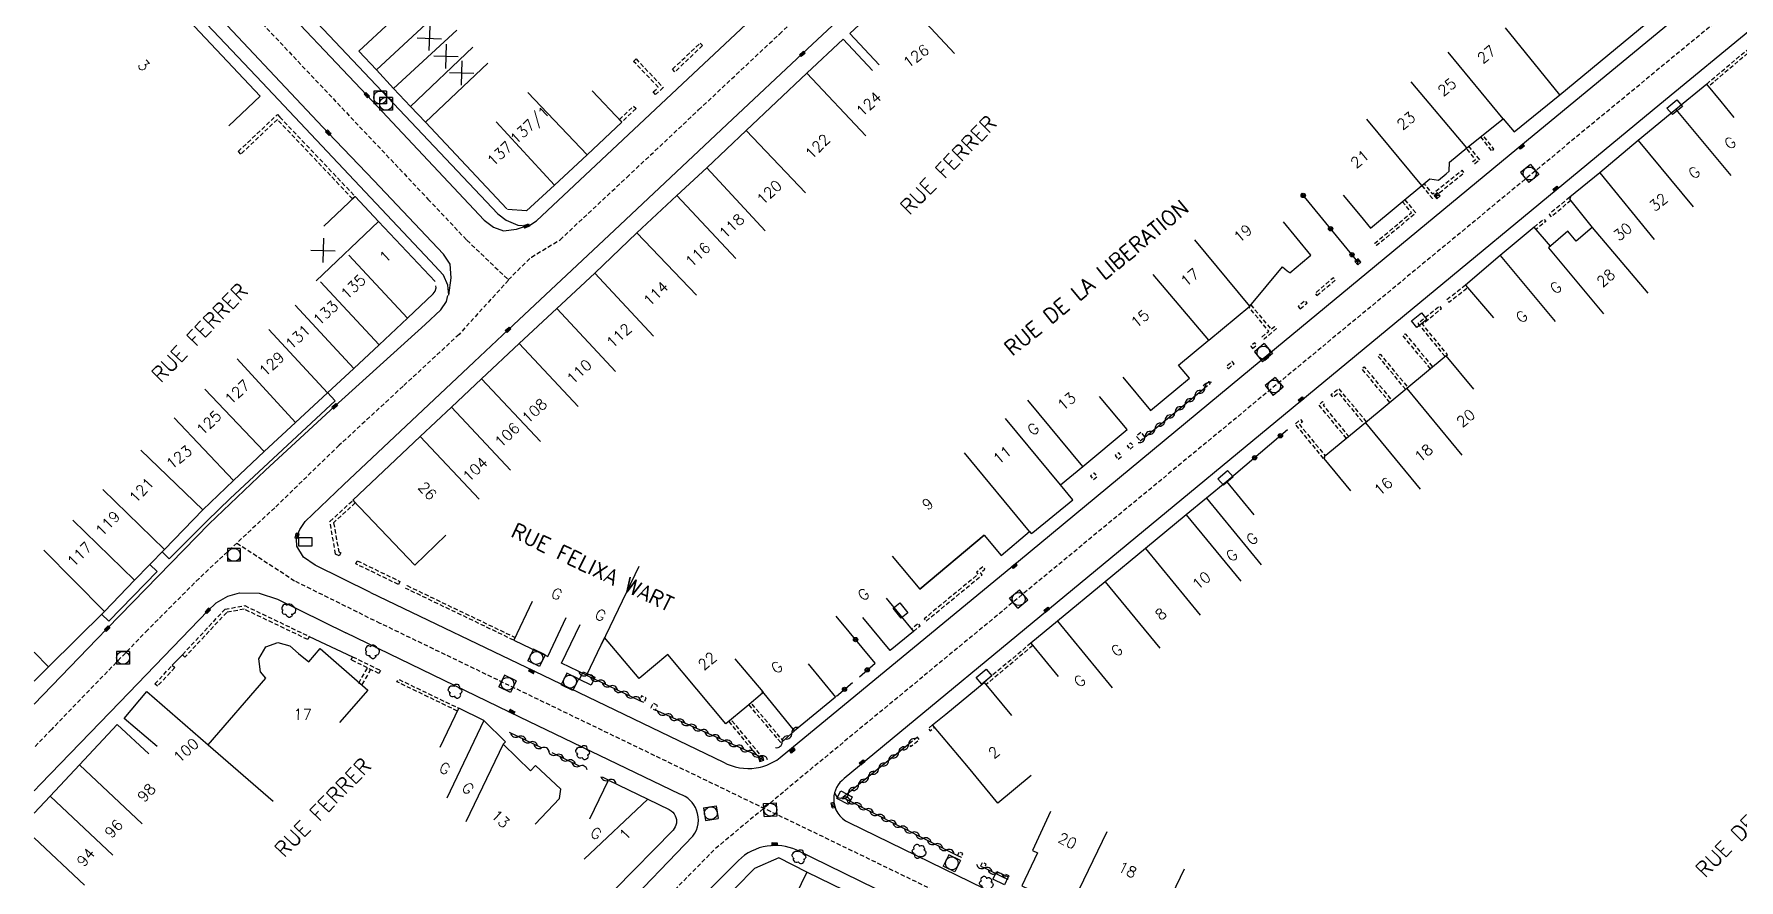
# Model space of a CAD drawing. Header units: millimetres. Extents: x 139000 to 140001, y 128999 to 130000.
# Drawn here: x 139000 to 139198.1, y 129250 to 129348.2 of the extents above; entities that cross this region are included whole.
import ezdxf
from ezdxf.enums import TextEntityAlignment as Align

# ---------------------------------------------------------------- set-up
doc = ezdxf.new("R2010")
doc.units = ezdxf.units.MM
doc.linetypes.add('DASHED', pattern=[0.75, 0.5, -0.25])
doc.layers.get('0').update_dxf_attribs({"linetype": 'CONTINUOUS'})
for name, color, linetype in [('W0001', 6, 'DASHED'), ('W0008', 7, 'CONTINUOUS'), ('W0100', 7, 'CONTINUOUS'), ('W0105', 7, 'CONTINUOUS'), ('W0112', 1, 'DASHED'), ('W0300', 7, 'CONTINUOUS'), ('W0310', 3, 'CONTINUOUS'), ('W0322', 7, 'CONTINUOUS'), ('W0330', 7, 'CONTINUOUS'), ('W0400', 7, 'CONTINUOUS'), ('W0420', 7, 'CONTINUOUS'), ('W0989', 7, 'CONTINUOUS'), ('W0991', 7, 'CONTINUOUS'), ('W1102', 7, 'CONTINUOUS'), ('W1471', 7, 'CONTINUOUS')]:
    doc.layers.add(name, color=color, linetype=linetype)
doc.styles.get("Standard").update_dxf_attribs({"font": 'romans.shx', "width": 0.85})

# ---------------------------------------------------------------- blocks, each defined once
blk = doc.blocks.new('T400')
for p, q in [((-0.15, 0.3), (0.15, 0.3)), ((-0.15, -0.25), (-0.15, 0.3)), ((-0.15, 0.15), (0.15, 0.15)), ((-0.15, 0), (0.15, 0)), ((0.15, 0.3), (0.15, -0.25)), ((-0.15, -0.15), (0.15, -0.15)), ((-0.15, -0.25), (-0.15, -0.3)), ((-0.15, -0.3), (0.15, -0.3)), ((0.15, -0.3), (0.15, -0.25))]:
    blk.add_line(p, q)
blk = doc.blocks.new('t991o')
at = {"color": 0, "linetype": 'Continuous'}
for p, q in [((-1, 1), (1, -1)), ((-1, -1), (1, 1))]:
    blk.add_line(p, q, dxfattribs=at)
blk = doc.blocks.new('T420')
for p, q in [((0.75, 0.75), (-0.75, 0.75)), ((-0.75, 0.75), (-0.75, -0.75)), ((0.75, 0.75), (0.75, -0.75)), ((0.75, -0.75), (-0.75, -0.75))]:
    blk.add_line(p, q)
blk.add_ellipse((0, 0), major_axis=(-0.53, 0.53), ratio=1, start_param=3.926991, end_param=10.210176)
blk = doc.blocks.new('T300')
for p, q in [((-0.8, 0.51), (-0.86, 0.34)), ((-0.86, 0.34), (-0.86, 0.17)), ((-0.86, 0.17), (-0.74, 0.06)), ((-0.69, 0.63), (-0.8, 0.51)), ((-0.8, -0.06), (-0.74, 0.06)), ((-0.74, 0.06), (-0.69, 0.11)), ((-0.57, 0.69), (-0.69, 0.63)), ((-0.46, 0.69), (-0.57, 0.69)), ((-0.29, 0.63), (-0.46, 0.69)), ((-0.29, 0.63), (-0.17, 0.74)), ((-0.23, 0.57), (-0.29, 0.63)), ((-0.17, 0.74), (-0.06, 0.8)), ((-0.06, 0.8), (0.06, 0.8)), ((0.06, 0.8), (0.23, 0.74)), ((0.23, 0.74), (0.34, 0.63)), ((0.34, 0.63), (0.4, 0.51)), ((0.46, 0.46), (0.34, 0.46)), ((0.4, 0.51), (0.4, 0.46)), ((0.57, 0.4), (0.46, 0.46)), ((0.57, 0.4), (0.69, 0.29)), ((0.69, 0.29), (0.74, 0.17)), ((0.74, 0.06), (0.69, -0.17)), ((0.74, 0.17), (0.74, 0.06)), ((-0.8, -0.17), (-0.8, -0.06)), ((-0.8, -0.23), (-0.8, -0.17)), ((-0.74, -0.34), (-0.8, -0.23)), ((-0.69, -0.4), (-0.74, -0.34)), ((-0.51, -0.46), (-0.69, -0.4)), ((-0.4, -0.46), (-0.51, -0.46)), ((-0.4, -0.46), (-0.34, -0.46)), ((-0.34, -0.46), (-0.34, -0.4)), ((-0.34, -0.51), (-0.34, -0.46)), ((-0.29, -0.63), (-0.34, -0.51)), ((-0.17, -0.74), (-0.29, -0.63)), ((-0.06, -0.8), (-0.17, -0.74)), ((0.06, -0.8), (-0.06, -0.8)), ((0.17, -0.74), (0.06, -0.8)), ((0.23, -0.69), (0.17, -0.74)), ((0.29, -0.46), (0.23, -0.46)), ((0.29, -0.63), (0.23, -0.69)), ((0.46, -0.4), (0.29, -0.46)), ((0.34, -0.51), (0.29, -0.63)), ((0.34, -0.51), (0.34, -0.46)), ((0.57, -0.34), (0.46, -0.4)), ((0.63, -0.29), (0.57, -0.34)), ((0.69, -0.17), (0.63, -0.29))]:
    blk.add_line(p, q)
blk = doc.blocks.new('T1471')
at = {"color": 0, "linetype": 'Continuous', "flags": 128}
blk.add_lwpolyline([(-0.75, -0.5), (-0.75, 0.5), (0.75, 0.5), (0.75, -0.5), (-0.75, -0.5)], dxfattribs=at)
blk = doc.blocks.new('t330o')
at = {"color": 0, "linetype": 'Continuous'}
for p, q in [((0.25, -0.25), (-0.25, 0.25)), ((-0.25, -0.25), (0.25, 0.25)), ((-0.25, 0.25), (-0.25, -0.25)), ((0.25, 0.25), (-0.25, 0.25)), ((0.25, -0.25), (0.25, 0.25)), ((-0.25, -0.25), (0.25, -0.25)), ((-0.25, -0.25), (-0.25, -0.25))]:
    blk.add_line(p, q, dxfattribs=at)
blk = doc.blocks.new('t310o')
at = {"color": 0, "linetype": 'Continuous'}
for centre, start, end in [((-0.5, 0.38), 216.8699, 323.1304), ((0.5, -0.37), 36.8699, 143.1303)]:
    blk.add_arc(centre, 0.625, start, end, dxfattribs=at)
blk = doc.blocks.new('t322o')
at = {"color": 0, "linetype": 'Continuous'}
for radius in [0.25, 0.15]:
    blk.add_circle((0, 0), radius, dxfattribs=at)

msp = doc.modelspace()

# ---------------------------------------------------------------- linework, layer by layer
at = {"layer": 'W0001'}
msp.add_line((139055.1, 129319.61), (139055.09, 129319.66), dxfattribs=at)
at = {"layer": 'W0001', "flags": 128}
for points in [[(139298.2, 129434.4), (139210.85, 129362.56), (139197.47, 129351.33), (139090.41, 129262.98), (139079.18, 129253.65), (139069.83, 129244.16)], [(139258.11, 129157.04), (139247.91, 129169.11), (139233.6, 129183.42), (139192.75, 129205.74), (139173.23, 129215.45), (139096.94, 129252.44), (139040.22, 129279.77)]]:
    msp.add_lwpolyline(points, dxfattribs=at)
at = {"layer": 'W0001'}
for points in [[(139000, 129377.47), (139002.26, 129375.07), (139012.12, 129364.63), (139024.47, 129351.56), (139034.73, 129340.69), (139045.76, 129329.03), (139050.28, 129324.24), (139055.09, 129319.66), (139057.77, 129322.29), (139061.1, 129324.29), (139068.85, 129331.54), (139077.2, 129339.37), (139086.59, 129348.18), (139095.79, 129356.8), (139104.8, 129365.23), (139114.36, 129374.2), (139121.9, 129381.28)], [(139055.1, 129319.61), (139049.37, 129313.32), (139042.86, 129307.29), (139035.44, 129300.44), (139027.95, 129293.19), (139019.16, 129284.99), (139013.21, 129279.02), (139002.02, 129267.46), (139000, 129265.37)], [(139023.56, 129289.09), (139030.35, 129284.66), (139037.71, 129281.02), (139040.22, 129279.77)]]:
    msp.add_lwpolyline(points, dxfattribs=at)
at = {"layer": 'W0008', "flags": 128}
for points in [[(139039.09, 129283.36), (139059.09, 129273.77), (139080.09, 129263.66, 0.164816), (139083.89, 129262.99, 0.085827), (139085.84, 129263.64, 0.049168), (139086.68, 129264.21), (139114.36, 129287), (139140.32, 129308.47), (139173.4, 129335.77), (139194.95, 129353.57, 0.2034), (139195.86, 129355.65, 0.19234), (139194.98, 129357.87), (139150.27, 129395.9)], [(139067.97, 129246.18), (139076.54, 129255.06, 0.25762), (139076.97, 129258.08, 0.226005), (139075, 129259.95), (139056.44, 129268.89), (139036.23, 129278.65)], [(139114.17, 129217.68), (139127.2, 129231.68, 0.189684), (139127.18, 129233.76, 0.191332), (139125.72, 129235.28), (139088.54, 129253.46, 0.142434), (139085.17, 129253.91, 0.157451), (139081.82, 129252.24), (139071.7, 129242.15)]]:
    msp.add_lwpolyline(points, format="xyb", dxfattribs=at)
at = {"layer": 'W0008'}
for points in [[(139000, 129384.4), (139006.72, 129377.23), (139022.66, 129360.32), (139041.09, 129340.82), (139053.88, 129327.32), (139054.83, 129326.57), (139056.2, 129325.99), (139057.23, 129325.93)], [(139057.36, 129325.84), (139058.37, 129326.51), (139075.95, 129342.99), (139089.46, 129355.68), (139101.13, 129366.59), (139119.47, 129383.8)], [(139000, 129382), (139005.74, 129375.89), (139015.39, 129365.7), (139026.69, 129353.73), (139038.65, 129341.08), (139052.3, 129326.58), (139053.37, 129325.78), (139054.54, 129325.34), (139056.05, 129325.51), (139057.22, 129325.91), (139057.24, 129325.92)], [(139039.09, 129283.36), (139032.66, 129286.52), (139031.28, 129287.47), (139030.53, 129288.72), (139030.48, 129289.54), (139030.55, 129289.93), (139030.89, 129290.68), (139031.51, 129291.6), (139035.95, 129295.85), (139051.12, 129310.11), (139055.06, 129313.85), (139067.43, 129325.42), (139081.15, 129338.28), (139089.25, 129345.87), (139100.36, 129356.29), (139110.79, 129366.05), (139122.72, 129377.25), (139124.42, 129378.83)], [(139048.17, 129317.85), (139048.46, 129319.88), (139048.32, 129321.46), (139047.58, 129322.64), (139039.46, 129331.18), (139034.18, 129336.73), (139018.71, 129353.14), (139011.68, 129360.56), (139000, 129372.96)], [(139048.17, 129317.85), (139048.07, 129319.04), (139047.58, 129320.17), (139046, 129321.86), (139026.48, 129342.54), (139002.96, 129367.41), (139000, 129370.55)], [(139000, 129270.4), (139007.27, 129277.93), (139008.49, 129279.16), (139020.32, 129291.31), (139026.83, 129297.52), (139034.92, 129304.97), (139045.43, 129314.48), (139047.26, 129316.17), (139047.91, 129317.15), (139048.05, 129317.82)], [(139000, 129260.34), (139000.73, 129261.09), (139009.95, 129270.62), (139020.18, 129281.23), (139021.14, 129282.14), (139022.52, 129282.93), (139023.87, 129283.33), (139026.16, 129283.29), (139028.26, 129282.56), (139036.23, 129278.65)]]:
    msp.add_lwpolyline(points, dxfattribs=at)
at = {"layer": 'W0008', "flags": 128}
msp.add_lwpolyline([(139245.07, 129312.28, 0.160283), (139244.73, 129315, 0.093786), (139243.66, 129316.53), (139204.77, 129349.51, 0.230856), (139201.21, 129349.85, 0.087789), (139199.98, 129349.12), (139188.86, 129339.99), (139150.71, 129308.5), (139094.13, 129261.75, 0.236624), (139092.9, 129259.4, 0.303452), (139094.66, 129256.64), (139136.99, 129236.02), (139179.52, 129215.54, 0.162266), (139182.28, 129215.08, 0.153294), (139184.65, 129216.26), (139250.49, 129284.11, 0.155903), (139251.66, 129286.15, 0.237895), (139250.59, 129289.72), (139248.57, 129292, -0.165984), (139244.16, 129303.56, -0.069406), (139244.74, 129310.6), (139245, 129311.95, 0.01858)], format="xyb", close=True, dxfattribs=at)
at = {"layer": 'W0100'}
for p, q in [((139010.47, 129268.72), (139013.11, 129271.85)), ((139013.11, 129271.85), (139020.22, 129265.68)), ((139014.28, 129265.49), (139010.47, 129268.72))]:
    msp.add_line(p, q, dxfattribs=at)
at = {"layer": 'W0100', "flags": 128}
for points in [[(139152.07, 129329.48), (139154.04, 129327.1), (139155.27, 129325.63), (139161.69, 129331), (139162.15, 129331.37), (139163.16, 129331.23), (139164.03, 129331.96), (139164.4, 129332.27), (139164.43, 129333.3), (139166.44, 129334.98), (139170.67, 129338.34), (139171.93, 129336.84), (139177.24, 129341.12), (139192.86, 129354.04, 0.253825), (139193.42, 129355.92, 0.165704), (139192.74, 129357.07), (139182.76, 129365.55), (139177.95, 129369.7), (139172.97, 129373.96), (139167.88, 129378.3), (139162.9, 129382.54), (139157.76, 129386.85), (139151.52, 129392.15), (139149.19, 129394.12)], [(139064.55, 129257.09), (139066.74, 129261.58), (139071.31, 129259.36), (139073.77, 129258.15, -0.173965), (139074.49, 129257.43, -0.305939), (139074.23, 129255.77), (139067.47, 129248.89)]]:
    msp.add_lwpolyline(points, format="xyb", dxfattribs=at)
at = {"layer": 'W0100'}
for points in [[(139098.18, 129344.59), (139094.77, 129348.24), (139100.12, 129353.24), (139104.64, 129357.52), (139109.04, 129361.62), (139113.44, 129365.74), (139117.84, 129369.84), (139122.21, 129373.94), (139126.61, 129378.05), (139133.26, 129384.36), (139136.7, 129380.73)], [(139006.72, 129354.46), (139010.36, 129357.88), (139026.27, 129340.96), (139022.63, 129337.53)], [(139041.41, 129349.6), (139037.74, 129346.2), (139039.78, 129344.01), (139041.77, 129341.85), (139043.72, 129339.78), (139045.46, 129337.94), (139054.92, 129327.9)], [(139047.84, 129289.99), (139044.22, 129286.54), (139037.04, 129294.07), (139044.86, 129301.45), (139048.5, 129304.86), (139051.99, 129308.15), (139056.36, 129312.24), (139060.74, 129316.32), (139065.16, 129320.43), (139070.03, 129325.09), (139074.68, 129329.43), (139078.14, 129332.65), (139082.72, 129336.99), (139089.78, 129343.63), (139093.99, 129347.57), (139097.41, 129343.93)], [(139064.82, 129341.59), (139068.27, 129337.96), (139064.27, 129334.16), (139060.46, 129330.64), (139057.19, 129327.64), (139055.01, 129327.82)], [(139064.82, 129341.59), (139068.27, 129337.96), (139064.27, 129334.16), (139060.46, 129330.64), (139057.19, 129327.64), (139055.01, 129327.82)], [(139033.66, 129325.89), (139037.29, 129329.32), (139040.03, 129326.41), (139046.59, 129319.47)], [(139000, 129273.06), (139001.68, 129274.73), (139008.17, 129281.16), (139011.68, 129284.78), (139015.15, 129288.34), (139019.59, 129292.95), (139023.18, 129296.36), (139026.72, 129299.73), (139030.37, 129303.1), (139034.09, 129306.54), (139037.14, 129309.37), (139040.07, 129312.1), (139043.39, 129315.2), (139046.35, 129318.02), (139046.6, 129318.33), (139046.71, 129318.7), (139046.69, 129318.97)], [(139020.22, 129265.68), (139026.91, 129273.4), (139026.31, 129274.14), (139026.1, 129275.64), (139026.93, 129277.04), (139028.3, 129277.55), (139029.7, 129277.15), (139030.71, 129276.28), (139031.91, 129275.29), (139033.23, 129276.84), (139038.76, 129272.02), (139035.47, 129268.25)], [(139000, 129257.74), (139001.86, 129259.71), (139005.28, 129263.35), (139009.66, 129268.04), (139013.32, 129264.62)]]:
    msp.add_lwpolyline(points, dxfattribs=at)
at = {"layer": 'W0100', "flags": 128}
for points in [[(139197.5, 129338.51), (139196, 129340.36), (139194.32, 129342.37), (139190.72, 129339.44), (139186.36, 129335.81), (139181.89, 129332.08), (139178.41, 129329.24), (139178.5, 129329.13), (139178.36, 129329.02), (139181.01, 129325.72), (139179.16, 129324.15), (139178.19, 129325.28), (139175.93, 129323.37)], [(139126.5, 129308.33), (139129.69, 129304.48), (139132.64, 129306.93), (139134.22, 129308.24), (139132.95, 129309.75), (139136.36, 129312.56), (139136.46, 129312.64), (139141.23, 129316.58), (139145.04, 129321.14), (139145.58, 129320.7), (139145.81, 129320.52), (139145.87, 129320.45), (139148.08, 129322.3), (139148.33, 129322.5), (139145.16, 129326.37)], [(139176.16, 129323.56), (139174.27, 129325.78), (139170.33, 129322.49), (139166.3, 129319.02), (139169.56, 129315.23)], [(139167.26, 129306.97), (139164.06, 129310.82), (139159.49, 129307.02), (139154.66, 129303.04), (139149.86, 129299.09), (139149.93, 129299), (139149.82, 129298.91), (139152.93, 129295.14)], [(139110.37, 129290), (139102.89, 129283.73), (139110.37, 129290), (139112.34, 129287.66), (139115.65, 129290.44), (139115.85, 129290.2), (139116.04, 129290.33), (139120.67, 129294.12), (139119.25, 129295.85), (139121.83, 129297.98), (139126.98, 129302.28), (139123.78, 129306.12)], [(139141.73, 129292.37), (139138.57, 129296.24), (139136.2, 129294.3), (139133.85, 129292.37), (139129.1, 129288.44), (139124.42, 129284.59), (139118.89, 129280.01), (139115.81, 129277.47), (139118.99, 129273.61)], [(139099.68, 129287.56), (139102.89, 129283.73)], [(139057.88, 129282.32), (139055.73, 129277.81), (139059.67, 129275.92), (139061.83, 129280.43)], [(139098.99, 129282.69), (139102.16, 129278.83), (139099.45, 129276.6), (139096.28, 129280.46)], [(139081.42, 129275.64), (139084.65, 129271.82), (139084.54, 129271.73), (139084.61, 129271.65), (139082.8, 129270.12), (139080.38, 129268.09), (139073.62, 129276.15), (139070.29, 129273.35), (139066.28, 129278.11), (139064.18, 129273.74), (139061.28, 129275.13), (139063.45, 129279.64)], [(139089.93, 129275.06), (139093.1, 129271.19), (139088.35, 129267.31), (139084.65, 129271.82)], [(139115.82, 129262.09), (139111.96, 129258.91), (139108.57, 129263.03), (139104.38, 129267.98), (139105.91, 129269.23), (139110.36, 129272.92), (139113.55, 129269.07)], [(139047.18, 129265.4), (139049.34, 129269.91)], [(139054.48, 129265.74), (139054.75, 129266.02), (139052.26, 129268.51), (139049.34, 129269.91)], [(139057.68, 129262.65), (139054.48, 129265.74)], [(139061.04, 129259.45), (139061.19, 129260.52), (139058.27, 129263.28), (139057.68, 129262.65)], [(139061.19, 129260.52), (139058.27, 129263.28)], [(139061.04, 129259.45), (139058.21, 129256.45)], [(139118.09, 129257.94), (139115.98, 129253.4), (139116.58, 129253.12), (139114.74, 129249.31), (139120.33, 129246.61), (139129.33, 129242.25), (139133.1, 129240.46)], [(139111.73, 129234.71), (139113.89, 129239.22), (139110.7, 129240.74), (139106.68, 129242.67), (139103.89, 129244.03), (139101.1, 129245.37), (139098.3, 129246.74), (139095.51, 129248.1), (139092.71, 129249.46), (139089.79, 129250.89), (139086.52, 129252.53), (139083.69, 129251.31), (139081.5, 129249.07), (139077.16, 129244.59), (139073.18, 129240.44)]]:
    msp.add_lwpolyline(points, dxfattribs=at)
at = {"layer": 'W0105'}
for p, q in [((139034.1, 129306.56), (139034.99, 129305.6)), ((139014.89, 129288.07), (139015.7, 129287.27)), ((139013.44, 129286.59), (139014.28, 129285.78)), ((139008.67, 129280.01), (139014.28, 129285.78)), ((139007.83, 129280.82), (139008.67, 129280.01)), ((139031.96, 129278.24), (139036.99, 129275.89)), ((139016.04, 129274.9), (139017.24, 129276.13))]:
    msp.add_line(p, q, dxfattribs=at)
msp.add_lwpolyline([(139015.7, 129287.27), (139020.1, 129291.68), (139022.77, 129294.28), (139034.99, 129305.6)], dxfattribs=at)
at = {"layer": 'W0112'}
for p, q in [((139077.66, 129346.85), (139074.45, 129343.8)), ((139072.52, 129342), (139069.64, 129345.01)), ((139074.45, 129343.8), (139074.17, 129344.1)), ((139071.93, 129341.46), (139072.52, 129342)), ((139028.26, 129338.26), (139023.99, 129334.23)), ((139028.54, 129338.55), (139037.29, 129329.33)), ((139068.27, 129337.97), (139068, 129338.26)), ((139069.93, 129339.52), (139068.27, 129337.97)), ((139023.71, 129334.54), (139023.99, 129334.23)), ((139034.37, 129291.59), (139037.04, 129294.07)), ((139037.38, 129286.68), (139037.55, 129287.04)), ((139042.32, 129284.28), (139037.38, 129286.68)), ((139024.47, 129281.83), (139031.96, 129278.25)), ((139014.04, 129272.74), (139016.05, 129274.91)), ((139016.05, 129274.91), (139016.34, 129274.64)), ((139036.99, 129275.9), (139040.24, 129274.3)), ((139037.71, 129272.84), (139038.74, 129274.59)), ((139039.1, 129274.41), (139038.06, 129272.63)), ((139040.24, 129274.3), (139040.06, 129273.94)), ((139038.06, 129272.63), (139037.71, 129272.84))]:
    msp.add_line(p, q, dxfattribs=at)
at = {"layer": 'W0112', "flags": 128}
for points in [[(139194.32, 129342.37), (139196.03, 129343.84), (139200.99, 129347.97), (139203.8, 129347.89), (139212.22, 129340.74), (139211.99, 129340.48), (139203.67, 129347.54), (139201.11, 129347.62), (139196.26, 129343.58), (139194.55, 129342.1)], [(139168.02, 129336.24), (139169.31, 129334.61), (139169.58, 129334.83), (139168.29, 129336.46)], [(139166.66, 129335.16), (139167.92, 129333.57), (139167.36, 129333.12), (139167.14, 129333.39), (139167.44, 129333.63), (139166.39, 129334.94)], [(139161.21, 129330.6), (139162.46, 129329.09), (139162.94, 129329.51), (139166.14, 129332.08), (139165.92, 129332.36), (139162.72, 129329.78), (139162.5, 129329.59), (139161.48, 129330.82)], [(139159.23, 129328.95), (139160.52, 129327.4), (139155.97, 129323.62), (139155.75, 129323.89), (139160.02, 129327.45), (139158.96, 129328.72)], [(139178.41, 129329.24), (139176, 129327.24), (139176.23, 129326.97), (139178.5, 129328.86)], [(139174.27, 129325.78), (139175.4, 129326.69), (139175.62, 129326.42), (139174.5, 129325.51)], [(139166.3, 129319.02), (139164.14, 129317.32), (139164.36, 129317.05), (139166.53, 129318.75)], [(139141.36, 129316.75), (139143.71, 129313.91), (139144.1, 129314.24), (139144.33, 129313.98), (139142.9, 129312.76), (139142.67, 129313.02), (139143.44, 129313.68), (139141.12, 129316.49)], [(139164.06, 129310.82), (139164.22, 129310.95), (139161.27, 129314.51), (139163.52, 129316.33), (139163.3, 129316.6), (139160.77, 129314.56), (139163.95, 129310.72)], [(139162.24, 129309.3), (139159.04, 129313.16), (139159.3, 129313.37), (139162.5, 129309.52)], [(139159.35, 129306.91), (139156.13, 129310.81), (139156.4, 129311.03), (139159.61, 129307.12)], [(139157.51, 129305.39), (139154.27, 129309.33), (139154.53, 129309.54), (139157.77, 129305.61)], [(139154.79, 129303.15), (139151.6, 129307.02), (139150.66, 129306.28), (139150.88, 129306.01), (139151.55, 129306.53), (139154.52, 129302.93)], [(139152.47, 129301.24), (139149.25, 129305.14), (139149.7, 129305.53), (139149.93, 129305.27), (139149.74, 129305.1), (139152.74, 129301.46)], [(139149.81, 129298.9), (139146.51, 129302.91), (139147.12, 129303.43), (139147.34, 129303.17), (139147, 129302.87), (139150.01, 129299.21)], [(139055.73, 129277.81), (139043.19, 129283.83), (139043.34, 129284.15), (139055.88, 129278.13)], [(139102.16, 129278.83), (139102.94, 129279.49), (139102.72, 129279.76), (139101.94, 129279.1)], [(139115.81, 129277.47), (139110.36, 129272.92)], [(139116.03, 129277.2), (139110.58, 129272.65)], [(139049.19, 129269.59), (139042.16, 129272.98), (139042.32, 129273.29), (139049.34, 129269.91)], [(139083.02, 129270.31), (139086.77, 129265.89), (139087.04, 129266.12), (139083.29, 129270.53)], [(139080.7, 129268.36), (139084.17, 129264.22), (139084.44, 129264.44), (139080.97, 129268.59)], [(139104.38, 129267.98), (139103.88, 129267.56), (139104.1, 129267.29), (139104.6, 129267.71)]]:
    msp.add_lwpolyline(points, dxfattribs=at)
at = {"layer": 'W0112'}
for points in [[(139074.17, 129344.1), (139077.39, 129347.14), (139077.66, 129346.85)], [(139069.64, 129345.01), (139069.93, 129345.29), (139073.09, 129341.98)], [(139073.09, 129341.98), (139072.2, 129341.16), (139071.93, 129341.46)], [(139068, 129338.26), (139069.65, 129339.81), (139069.93, 129339.52)], [(139023.71, 129334.54), (139028.27, 129338.84), (139028.54, 129338.55)], [(139037.29, 129329.33), (139037, 129329.05), (139028.26, 129338.26)], [(139037.04, 129294.07), (139037.31, 129293.77), (139034.8, 129291.44), (139035.39, 129288.08)], [(139035.44, 129287.61), (139035.03, 129287.82), (139034.37, 129291.59)], [(139035.39, 129288.08), (139035.62, 129287.97), (139035.44, 129287.61)], [(139037.55, 129287.04), (139042.49, 129284.64), (139042.32, 129284.28)], [(139017.24, 129276.13), (139022.18, 129281.41), (139024.47, 129281.83)], [(139022.38, 129281.04), (139017.53, 129275.86), (139017.24, 129276.13)], [(139031.96, 129278.25), (139031.79, 129277.89), (139024.41, 129281.41), (139022.38, 129281.04)], [(139016.34, 129274.64), (139014.33, 129272.47), (139014.04, 129272.74)], [(139040.06, 129273.94), (139036.82, 129275.54), (139036.99, 129275.9)]]:
    msp.add_lwpolyline(points, dxfattribs=at)
at = {"layer": 'W0112', "flags": 128}
for points in [[(139149.04, 129317.83), (139151.17, 129319.61), (139150.95, 129319.88), (139148.82, 129318.1)], [(139147.1, 129316.29), (139147.89, 129316.94), (139147.67, 129317.21), (139146.87, 129316.56)], [(139141.55, 129311.68), (139142.02, 129312.05), (139141.81, 129312.32), (139141.34, 129311.95)], [(139138.75, 129309.33), (139139.41, 129309.91), (139139.18, 129310.17), (139138.52, 129309.59)], [(139135.82, 129307.4), (139136.42, 129307.86), (139136.64, 129307.59), (139136.03, 129307.12)], [(139128.5, 129300.95), (139129.06, 129301.4), (139128.61, 129301.97), (139128.04, 129301.51)], [(139127.32, 129299.98), (139127.73, 129300.33), (139127.38, 129300.74), (139126.97, 129300.39)], [(139125.94, 129298.82), (139126.36, 129299.16), (139126.02, 129299.58), (139125.6, 129299.24)], [(139123.07, 129296.46), (139123.51, 129296.8), (139123.17, 129297.24), (139122.73, 129296.9)], [(139103.65, 129280.04), (139110.14, 129285.4), (139109.96, 129285.64), (139110.47, 129286.07), (139110.24, 129286.34), (139109.49, 129285.7), (139109.66, 129285.46), (139103.42, 129280.31)], [(139070.34, 129270.83), (139070.87, 129270.58), (139071.11, 129271.11), (139070.58, 129271.36)], [(139072.44, 129270.24), (139071.9, 129270.49), (139071.65, 129269.95), (139072.19, 129269.7)], [(139102.64, 129266.54), (139101.61, 129265.74), (139101.82, 129265.46), (139102.85, 129266.27)], [(139107.28, 129252.81), (139107.72, 129252.62), (139107.91, 129253.06), (139107.48, 129253.25)], [(139109.96, 129251.58), (139110.4, 129251.37), (139110.61, 129251.81), (139110.17, 129252.02)], [(139112.74, 129250.24), (139113.12, 129250.08), (139113.28, 129250.46), (139112.9, 129250.62)]]:
    msp.add_lwpolyline(points, close=True, dxfattribs=at)
at = {"layer": 'W0310', "flags": 128}
for points in [[(139129.06, 129301.4), (139136.03, 129307.12)], [(139064.18, 129273.74), (139070.34, 129270.83)], [(139084.31, 129264.33), (139072.19, 129269.7)], [(139058.96, 129265.31), (139055.24, 129267.11)], [(139086.9, 129266.01), (139088.35, 129267.31)], [(139063.36, 129263.2), (139060.19, 129264.74)], [(139101.61, 129265.74), (139093.95, 129259.55)], [(139066.74, 129261.58), (139066.03, 129261.91)], [(139093.95, 129259.55), (139107.28, 129252.81)], [(139110.4, 129251.37), (139112.74, 129250.24)]]:
    msp.add_lwpolyline(points, dxfattribs=at)
at = {"layer": 'W0322', "flags": 128}
for points in [[(139153.8, 129321.73), (139147.23, 129329.7)], [(139145.6, 129302.25), (139138.57, 129296.24)], [(139097.7, 129275.16), (139093.18, 129280.6)], [(139095.88, 129273.58), (139097.7, 129275.16)], [(139093.23, 129271.32), (139095.06, 129272.9)]]:
    msp.add_lwpolyline(points, dxfattribs=at)
at = {"layer": 'W1102'}
for p, q in [((139100.12, 129353.24), (139106.94, 129345.93)), ((139039.78, 129344.01), (139047.11, 129350.81)), ((139041.77, 129341.85), (139049.13, 129348.62)), ((139043.72, 129339.78), (139050.99, 129346.64)), ((139045.46, 129337.94), (139052.73, 129344.81)), ((139089.78, 129343.63), (139096.63, 129336.35)), ((139064.27, 129334.16), (139057.37, 129341.4)), ((139060.46, 129330.64), (139053.68, 129337.99)), ((139082.72, 129336.99), (139089.6, 129329.73)), ((139078.14, 129332.65), (139084.95, 129325.33)), ((139074.68, 129329.43), (139081.51, 129322.12)), ((139040.03, 129326.41), (139032.76, 129319.55)), ((139070.03, 129325.09), (139076.94, 129317.86)), ((139043.39, 129315.2), (139036.57, 129322.51)), ((139065.16, 129320.43), (139071.97, 129313.1)), ((139040.07, 129312.1), (139033.27, 129319.43)), ((139037.14, 129309.37), (139030.33, 129316.7)), ((139060.74, 129316.32), (139067.56, 129309.01)), ((139034.09, 129306.54), (139027.28, 129313.87)), ((139056.36, 129312.24), (139063.19, 129304.93)), ((139030.37, 129303.1), (139023.6, 129310.46)), ((139051.99, 129308.15), (139058.85, 129300.88)), ((139026.72, 129299.73), (139019.82, 129306.97)), ((139048.5, 129304.86), (139055.34, 129297.57)), ((139023.18, 129296.36), (139016.29, 129303.61)), ((139044.86, 129301.45), (139051.72, 129294.18)), ((139019.59, 129292.95), (139012.39, 129299.89)), ((139015.15, 129288.34), (139007.99, 129295.32)), ((139011.68, 129284.78), (139004.5, 129291.75)), ((139008.17, 129281.16), (139001.12, 129288.26)), ((139001.68, 129274.73), (139000, 129276.42)), ((139020.22, 129265.68), (139027.78, 129259.13)), ((139005.28, 129263.35), (139012.57, 129256.5)), ((139001.86, 129259.71), (139009.14, 129252.85)), ((139000, 129254.86), (139005.86, 129249.38))]:
    msp.add_line(p, q, dxfattribs=at)
at = {"layer": 'W1102', "flags": 128}
for points in [[(139177.24, 129341.12), (139170.96, 129348.9)], [(139170.67, 129338.34), (139164.3, 129346.06)], [(139166.44, 129334.98), (139160, 129342.63)], [(139161.21, 129330.6), (139154.84, 129338.31)], [(139190.72, 129339.44), (139197.12, 129331.75)], [(139186.36, 129335.81), (139192.75, 129328.12)], [(139181.89, 129332.08), (139188.21, 129324.33)], [(139181.01, 129325.72), (139187.48, 129318.1)], [(139141.23, 129316.58), (139134.85, 129324.29)], [(139170.33, 129322.49), (139176.73, 129314.81)], [(139175.93, 129323.37), (139182.34, 129315.69)], [(139136.46, 129312.64), (139129.99, 129320.26)], [(139159.49, 129307.02), (139165.85, 129299.3)], [(139121.83, 129297.98), (139115.44, 129305.67)], [(139119.25, 129295.85), (139112.86, 129303.54)], [(139154.66, 129303.04), (139161.02, 129295.33)], [(139115.65, 129290.44), (139108.08, 129299.57)], [(139136.2, 129294.3), (139142.55, 129286.58)], [(139133.85, 129292.37), (139140.2, 129284.65)], [(139129.1, 129288.44), (139135.46, 129280.72)], [(139070.26, 129286.37), (139065.92, 129277.36)], [(139124.42, 129284.59), (139130.79, 129276.88)], [(139118.89, 129280.01), (139125.25, 129272.29)], [(139052.26, 129268.51), (139047.94, 129259.49)], [(139054.48, 129265.74), (139050.16, 129256.73)], [(139063.91, 129252.4), (139071.31, 129259.36)], [(139120.33, 129246.61), (139124.68, 129255.61)], [(139089.79, 129250.89), (139086.52, 129244.18)], [(139129.33, 129242.25), (139133.63, 129251.28)]]:
    msp.add_lwpolyline(points, dxfattribs=at)

# ---------------------------------------------------------------- block references
at = {"layer": 'W0300'}
for p in [(139029.64, 129281.25), (139039.36, 129276.46)]:
    msp.add_blockref('T300', p, dxfattribs=at)
for p, rotation in [((139048.87, 129271.97), 154.2225945122983), ((139063.69, 129264.85), 154.2884880046801), ((139088.82, 129252.75), 153.9982562948227), ((139102.85, 129253.23), 334.059656846195), ((139110.66, 129249.51), 334.059656846195)]:
    msp.add_blockref('T300', p, dxfattribs=dict(at, rotation=rotation))
at = {"layer": 'W0310'}
for p, rotation in [((139136.02, 129307.11), 39.36588606440416), ((139133.7, 129305.21), 39.36588606440416), ((139134.86, 129306.16), 39.36588606440416), ((139131.38, 129303.31), 39.36588606440416), ((139132.54, 129304.26), 39.36588606440416), ((139129.06, 129301.4), 39.36588606440416), ((139130.22, 129302.35), 39.36588606440416), ((139064.18, 129273.74), 334.6901665967455), ((139065.53, 129273.1), 334.6901665967455), ((139066.89, 129272.46), 334.6901665967455), ((139068.25, 129271.81), 334.6901665967455), ((139069.6, 129271.17), 334.6901665967455), ((139073.34, 129269.19), 156.1062603865288), ((139074.71, 129268.58), 156.1062603865288), ((139076.08, 129267.98), 156.1062603865288), ((139056.26, 129266.62), 154.2039053414303), ((139057.61, 129265.97), 154.2039053414303), ((139077.45, 129267.37), 156.1062603865288), ((139078.82, 129266.76), 156.1062603865288), ((139080.19, 129266.15), 156.1062603865288), ((139086.9, 129266.01), 41.89802217635362), ((139088.02, 129267.01), 41.89802217635362), ((139101.61, 129265.74), 218.9632150335167), ((139058.96, 129265.31), 154.2039053414303), ((139060.66, 129264.51), 154.1413932701233), ((139062.01, 129263.86), 154.1413932701233), ((139081.57, 129265.55), 156.1062603865288), ((139082.94, 129264.94), 156.1062603865288), ((139084.31, 129264.33), 156.1062603865288), ((139099.28, 129263.85), 218.9632150335167), ((139100.44, 129264.79), 218.9632150335167), ((139063.36, 129263.2), 154.1413932701233), ((139096.94, 129261.96), 218.9632150335167), ((139098.11, 129262.91), 218.9632150335167), ((139066.74, 129261.58), 154.6799837459466), ((139094.61, 129260.08), 218.9632150335167), ((139095.78, 129261.02), 218.9632150335167), ((139093.95, 129259.55), 333.2058618698713), ((139095.29, 129258.87), 333.2058618698713), ((139096.63, 129258.19), 333.2058618698713), ((139097.97, 129257.52), 333.2058618698713), ((139099.31, 129256.84), 333.2058618698713), ((139100.65, 129256.16), 333.2058618698713), ((139101.99, 129255.49), 333.2058618698713), ((139103.32, 129254.81), 333.2058618698713), ((139104.66, 129254.14), 333.2058618698713), ((139106, 129253.46), 333.2058618698713), ((139110.4, 129251.37), 334.3629321066824), ((139111.75, 129250.72), 334.3629321066824)]:
    msp.add_blockref('t310o', p, dxfattribs=dict(at, rotation=rotation))
at = {"layer": 'W0322'}
for p, rotation in [((139147.44, 129329.44), 129.5409447062911), ((139150.62, 129325.58), 129.5409447062911), ((139153.11, 129322.56), 129.5409447062911), ((139144.79, 129301.55), 220.4928515549706), ((139141.8, 129299), 220.4928515549706), ((139095.44, 129277.88), 39.34460376649462), ((139096.79, 129274.37), 41.15451019531314), ((139094.15, 129272.11), 40.88887504277412)]:
    msp.add_blockref('t322o', p, dxfattribs=dict(at, rotation=rotation))
at = {"layer": 'W0330'}
for p, rotation in [((139162.99, 129329.42), 41.5729683084158), ((139153.8, 129321.73), 40.31592474076494), ((139084.48, 129264.05), 17.05000227148891)]:
    msp.add_blockref('t330o', p, dxfattribs=dict(at, rotation=rotation))
at = {"layer": 'W0400'}
for p, rotation in [((139089.25, 129345.87), 133.1599311828613), ((139038.65, 129341.08), 223.4058227540743), ((139034.18, 129336.73), 43.553970336021), ((139172.83, 129335.11), 129.5341166880242), ((139176.76, 129330.2), 309.5557615420906), ((139057.22, 129325.91), 288.8035221100087), ((139055.06, 129313.85), 133.4716911315918), ((139143.13, 129310.59), 129.5341166880242), ((139147.17, 129305.77), 309.5648098644619), ((139034.92, 129304.97), 312.6177482607673), ((139030.55, 129289.93), 168.8502655029297), ((139113.9, 129286.43), 129.4769957403229), ((139020.18, 129281.23), 136.0235290527344), ((139117.63, 129281.35), 309.5648098644619), ((139008.49, 129279.16), 315.2543754589277), ((139057.81, 129274.21), 64.38045185117114), ((139055.5, 129269.51), 244.2225945122983), ((139088.11, 129265.02), 129.4769957403229), ((139096.17, 129263.62), 309.5648098644619), ((139092.82, 129258.67), 12.57046609454417), ((139086.01, 129254.13), 270.6108810944051)]:
    msp.add_blockref('T400', p, dxfattribs=dict(at, rotation=rotation))
at = {"layer": 'W0420'}
for p in [(139040.21, 129340.81), (139040.89, 129340.08), (139023.2, 129287.72), (139010.34, 129275.77)]:
    msp.add_blockref('T420', p, dxfattribs=at)
for p, rotation in [((139173.74, 129331.99), 39.53411668802423), ((139142.82, 129311.2), 39.53411668802423), ((139144.07, 129307.27), 39.53411668802423), ((139114.38, 129282.59), 219.5648098644619), ((139058.36, 129275.76), 334.4467487635353), ((139055, 129272.75), 334.3804518511711), ((139062.25, 129272.99), 334.2935467730149), ((139078.62, 129257.73), 99.56415468244025), ((139085.54, 129258.13), 182.9968750158407), ((139106.62, 129251.91), 334.059656846195)]:
    msp.add_blockref('T420', p, dxfattribs=dict(at, rotation=rotation))
at = {"layer": 'W0991'}
for p, rotation in [((139045.92, 129347.67), 312.6378894672596), ((139047.84, 129345.61), 313.3202037365719), ((139049.67, 129343.67), 313.4382661048837), ((139033.57, 129323.06), 313.3296205524728)]:
    msp.add_blockref('t991o', p, dxfattribs=dict(at, rotation=rotation))
at = {"layer": 'W1471'}
for p, rotation in [((139190.6, 129339.69), 219.8471399233759), ((139160.92, 129314.97), 218.900240115367), ((139138.41, 129296.66), 220.4928515552947), ((139100.66, 129281.27), 309.4307932863855), ((139110.36, 129273.57), 219.8541640459716), ((139064.24, 129273.38), 334.6901665971643), ((139094.16, 129259.53), 333.2058618700677), ((139112.29, 129250.2), 334.3629321069954)]:
    msp.add_blockref('T1471', p, dxfattribs=dict(at, rotation=rotation))
msp.add_blockref('T1471', (139031.51, 129289.24), dxfattribs=at)

# ---------------------------------------------------------------- texts
at = {"layer": 'W0989'}
for s, rotation, p in [('RUE FERRER', 45.9314, (139106.2, 129332.98)), ('RUE DE LA LIBERATION', 39.4868, (139123.4, 129319.89)), ('RUE FERRER', 45.9314, (139019.22, 129313.51)), ('RUE FELIXA WART', 334.3805, (139064.86, 129286.28)), ("RUE DE L'UNION DES METIERS", 45.6838, (139205.95, 129263.51)), ('RUE FERRER', 45.9314, (139033.53, 129258.4))]:
    msp.add_text(s, height=1.75, rotation=rotation, dxfattribs=at).set_placement(p, align=Align.MIDDLE)
at = {"layer": 'W0991'}
for s, rotation, p in [('126', 36.78, (139102.46, 129345.62)), ('27', 39.5305, (139168.73, 129345.82)), ('3', 313.2223, (139012.75, 129344.55)), ('25', 39.5305, (139164.14, 129342.03)), ('137/1', 42.6815, (139057.62, 129337.54)), ('124', 43.1692, (139096.96, 129340.06)), ('23', 39.5305, (139159.39, 129338.11)), ('137', 42.5959, (139054.09, 129334.29)), ('122', 44.9043, (139091.02, 129335.14)), ('G', 39.5374, (139197.04, 129335.53)), ('21', 39.5305, (139154.01, 129333.67)), ('G', 39.5374, (139192.87, 129332.09)), ('120', 43.4382, (139085.41, 129329.8)), ('32', 39.5374, (139188.71, 129328.66)), ('118', 42.927, (139081.04, 129325.9)), ('19', 39.6464, (139140.43, 129325.04)), ('30', 39.5374, (139184.56, 129325.24)), ('116', 43.0501, (139077.11, 129322.59)), ('1', 43.6442, (139040.78, 129322.36)), ('135', 43.0052, (139037.07, 129318.84)), ('17', 39.6464, (139134.26, 129319.93)), ('28', 40.5322, (139182.6, 129319.86)), ('114', 43.7713, (139072.22, 129318.05)), ('G', 40.3079, (139176.79, 129318.74)), ('133', 42.8708, (139033.87, 129315.81)), ('15', 39.6464, (139128.48, 129315.14)), ('G', 40.3079, (139172.83, 129315.38)), ('131', 42.8702, (139030.63, 129313.02)), ('112', 42.872, (139067.94, 129313.17)), ('129', 42.8913, (139027.6, 129309.88)), ('110', 42.9932, (139063.33, 129308.99)), ('127', 42.6099, (139023.6, 129306.62)), ('13', 39.7603, (139119.95, 129305.53)), ('125', 43.5791, (139020.29, 129303.06)), ('108', 43.0495, (139058.12, 129304.45)), ('20', 39.6857, (139166.32, 129303.6)), ('106', 43.288, (139054.95, 129301.65)), ('G', 39.6464, (139116.08, 129302.31)), ('123', 38.0328, (139016.83, 129299.06)), ('11', 39.6464, (139112.48, 129299.32)), ('18', 39.4772, (139161.43, 129299.55)), ('104', 43.1679, (139051.24, 129297.65)), ('121', 46.0767, (139012.47, 129295.23)), ('26', 313.6659, (139045.7, 129295.14)), ('16', 39.5053, (139156.74, 129295.69)), ('9', 39.6464, (139103.81, 129293.64)), ('119', 45.6998, (139008.55, 129291.37)), ('G', 39.3255, (139141.5, 129289.59)), ('117', 44.7092, (139005.28, 129287.79)), ('G', 39.4105, (139139.15, 129287.67)), ('10', 39.5994, (139135.61, 129284.74)), ('G', 334.4467, (139060.72, 129283.18)), ('G', 39.4308, (139096.36, 129283.12)), ('G', 334.0084, (139065.8, 129280.73)), ('8', 39.4829, (139130.9, 129280.85)), ('22', 40.1104, (139078.2, 129275.4)), ('G', 39.6076, (139125.79, 129276.63)), ('G', 39.314, (139086.29, 129274.67)), ('G', 39.5068, (139121.48, 129273.08)), ('17', 358.7768, (139031.19, 129269.2)), ('100', 41.6432, (139017.65, 129265.02)), ('2', 39.6659, (139111.51, 129264.8)), ('G', 334.3764, (139047.7, 129262.93)), ('98', 46.9232, (139013.06, 129260.11)), ('G', 316.6242, (139050.41, 129260.62)), ('96', 46.7704, (139009.26, 129255.94)), ('13', 316.6242, (139054.18, 129257.07)), ('G', 334.0878, (139065.28, 129255.39)), ('1', 45.4958, (139068.66, 129255.29)), ('20', 334.2561, (139120.05, 129254.52)), ('94', 49.858, (139006, 129252.62)), ('18', 334.2561, (139127.02, 129251.16))]:
    msp.add_text(s, height=1.25, rotation=rotation, dxfattribs=at).set_placement(p, align=Align.MIDDLE)

doc.saveas('drawing.dxf')
